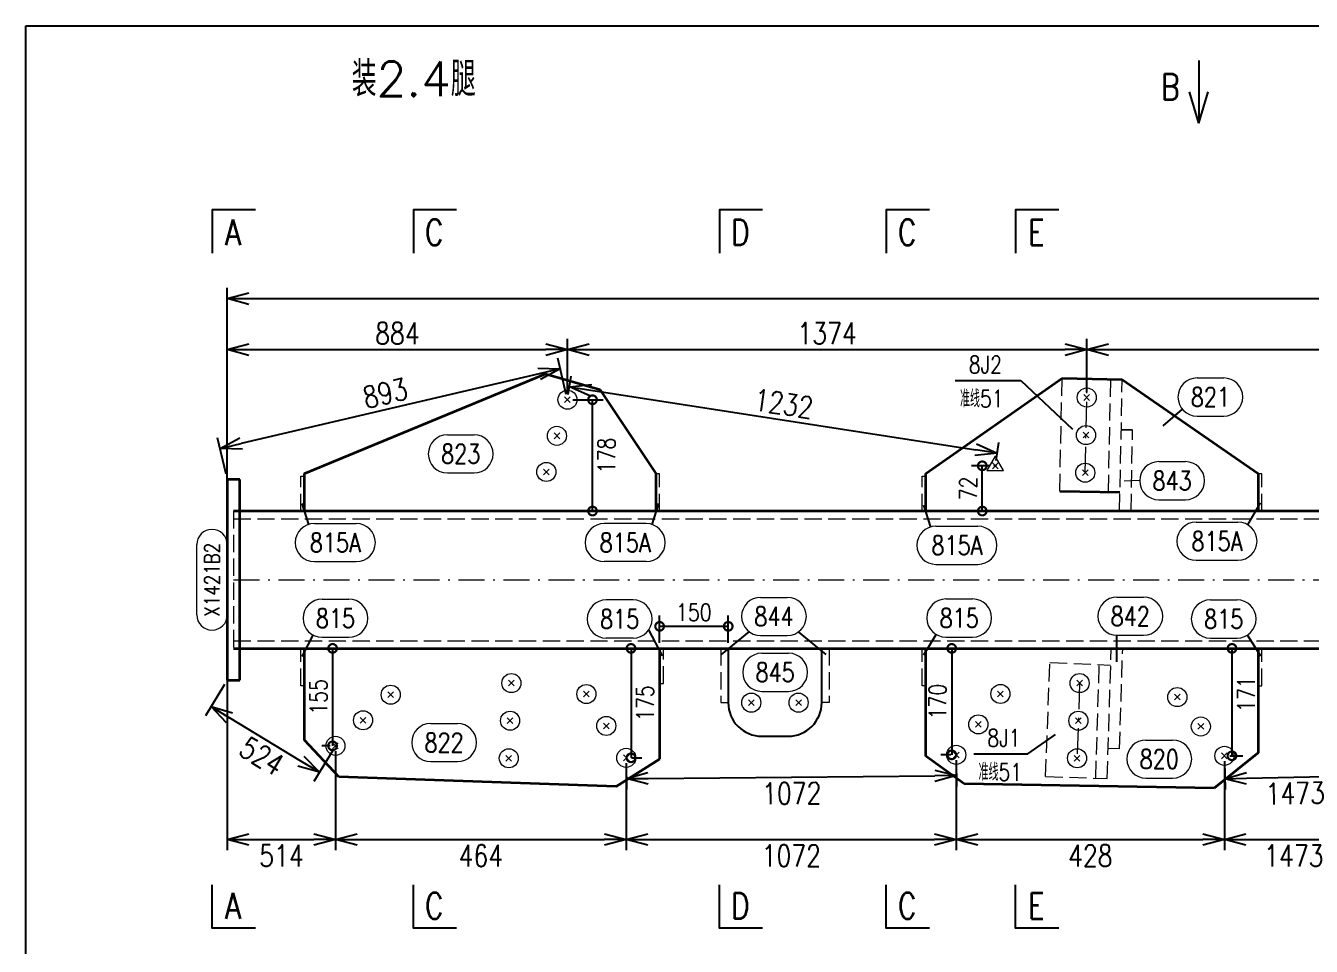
# Model space of a CAD drawing. Extents: x 1310 to 15542, y -76 to 8381.
# Drawn here: x 1516.4 to 1665, y 1297.4 to 1403.8 of the extents above; entities that cross this region are included whole.
import ezdxf
from ezdxf.enums import TextEntityAlignment as Align

# ---------------------------------------------------------------- set-up
doc = ezdxf.new("R2010")
doc.units = 0
doc.header["$MEASUREMENT"] = 0
doc.linetypes.add('一点画线', pattern=[5.2, 3, -1, 0.2, -1])
doc.linetypes.add('虚线', pattern=[2.75, 2, -0.75])
doc.layers.get('0').update_dxf_attribs({"linetype": 'CONTINUOUS', "lineweight": 25})
doc.layers.get('Defpoints').update_dxf_attribs({"linetype": 'CONTINUOUS'})
doc.layers.add('4', color=7, linetype='CONTINUOUS', lineweight=25)
doc.layers.add('5', color=7, linetype='CONTINUOUS', lineweight=25)
doc.styles.add('DimFont', font='simplex.shx', dxfattribs={"width": 0.8, "bigfont": 'gbhzfs.shx'})
doc.styles.get("Standard").update_dxf_attribs({"font": 'simplex.shx', "width": 0.7, "height": 3, "bigfont": 'gbhzfs.shx'})
doc.dimstyles.new('DHDxfDimStyleOpen30', dxfattribs={"dimtxt": 2.5, "dimasz": 2.5, "dimexe": 1.25, "dimexo": 0.625, "dimtad": 2, "dimtxsty": 'DimFont', "dimblk": 'OPEN30', "dimblk1": 'OPEN30', "dimblk2": 'OPEN30', "dimcen": 2.5, "dimadec": 0, "dimazin": 0, "dimtfac": 1, "dimtmove": 0, "dimatfit": 3, "dimfxl": 0, "dimarcsym": 0})

# ---------------------------------------------------------------- blocks, each defined once
blk = doc.blocks.new('板孔21.5')
at = {"layer": '5', "color": 7, "linetype": 'Continuous', "lineweight": 13}
for p, q in [((-0.3, -0.3), (0.3, 0.3)), ((0.3, -0.3), (-0.3, 0.3))]:
    blk.add_line(p, q, dxfattribs=at)
blk.add_circle((0, 0), 1, dxfattribs=at)
blk = doc.blocks.new('板孔17.5')
at = {"layer": '5', "color": 7, "linetype": 'Continuous', "lineweight": 13}
for p, q in [((0, 1), (-0.866, -0.5)), ((-0.3, -0.3), (0.3, 0.3)), ((0.3, -0.3), (-0.3, 0.3)), ((0.866, -0.5), (0, 1)), ((-0.866, -0.5), (0.866, -0.5))]:
    blk.add_line(p, q, dxfattribs=at)
at = {"layer": '5', "color": 7, "linetype": 'Continuous', "lineweight": 0}
blk.add_circle((0, 0), 0.1, dxfattribs=at)
blk = doc.blocks.new('_OPEN30')
at = {"color": 0, "linetype": 'ByBlock', "lineweight": -2}
for p, q in [((-1, 0.268), (0, 0)), ((0, 0), (-1, -0.268)), ((0, 0), (-1, 0))]:
    blk.add_line(p, q, dxfattribs=at)
blk = doc.blocks.new('*D159')
at = {"layer": '5', "color": 96, "linetype": 'Continuous', "lineweight": -2}
for p, q in [((1578.91, 1361.19), (1577.93, 1365.37)), ((1575.78, 1363.58), (1541.32, 1355.51)), ((1539.58, 1351.98), (1538.6, 1356.16))]:
    blk.add_line(p, q, dxfattribs=at)
at = {"layer": 'Defpoints', "color": 0, "linetype": 'Continuous'}
for p in [(1579.05, 1360.58), (1538.89, 1354.94), (1539.73, 1351.37)]:
    blk.add_point(p, dxfattribs=at)
at = {"layer": '5', "color": 96, "linetype": 'Continuous', "lineweight": -2, "xscale": 2.5, "yscale": 2.5, "zscale": 2.5}
for p, rotation in [((1578.22, 1364.15), 13.18176154807374), ((1538.89, 1354.94), 193.1817615480737)]:
    blk.add_blockref('_OPEN30', p, dxfattribs=dict(at, rotation=rotation))
at = {"layer": '5', "color": 96, "linetype": 'Continuous', "lineweight": 18, "insert": (1557.98, 1361.34), "char_height": 2.5, "attachment_point": 5, "rotation": 13.1818, "line_spacing_factor": 0.6, "style": 'DimFont'}
blk.add_mtext('893', dxfattribs=at)
blk = doc.blocks.new('*D161')
at = {"layer": '5', "color": 96, "linetype": 'Continuous', "lineweight": -2}
for p, q in [((1539.4, 1327.64), (1537.21, 1324.04)), ((1548.23, 1318.8), (1540, 1323.81)), ((1551.91, 1320.03), (1549.72, 1316.43))]:
    blk.add_line(p, q, dxfattribs=at)
at = {"layer": 'Defpoints', "color": 0, "linetype": 'Continuous'}
for p in [(1539.73, 1328.17), (1537.86, 1325.11), (1552.23, 1320.56)]:
    blk.add_point(p, dxfattribs=at)
at = {"layer": '5', "color": 96, "linetype": 'Continuous', "lineweight": -2, "xscale": 2.5, "yscale": 2.5, "zscale": 2.5}
for p, rotation in [((1537.86, 1325.11), 148.6883111086379), ((1550.37, 1317.5), 328.688311108638)]:
    blk.add_blockref('_OPEN30', p, dxfattribs=dict(at, rotation=rotation))
at = {"layer": '5', "color": 96, "linetype": 'Continuous', "lineweight": 18, "insert": (1543.71, 1319.36), "char_height": 2.5, "attachment_point": 5, "rotation": 328.6883, "line_spacing_factor": 0.6, "style": 'DimFont'}
blk.add_mtext('524', dxfattribs=at)
blk = doc.blocks.new('_DotSmall')
at = {"color": 0, "linetype": 'ByBlock', "const_width": 0.5}
blk.add_lwpolyline([(-0.0625, 0, 1), (0.0625, 0, 1)], format="xyb", close=True, dxfattribs=at)
blk = doc.blocks.new('*D163')
at = {"layer": '5', "color": 6, "linetype": 'Continuous', "lineweight": -2}
for p, q in [((1579.68, 1360.58), (1583.2, 1360.58)), ((1581.95, 1347.71), (1581.95, 1360.58)), ((1579.68, 1347.71), (1583.2, 1347.71))]:
    blk.add_line(p, q, dxfattribs=at)
at = {"layer": 'Defpoints', "color": 0, "linetype": 'Continuous'}
for p in [(1579.05, 1360.58), (1581.95, 1360.58), (1579.05, 1347.71)]:
    blk.add_point(p, dxfattribs=at)
at = {"layer": '5', "color": 6, "linetype": 'Continuous', "lineweight": -2, "xscale": 2, "yscale": 2, "zscale": 2}
for p, rotation in [((1581.95, 1360.58), 90), ((1581.95, 1347.71), 270)]:
    blk.add_blockref('_DotSmall', p, dxfattribs=dict(at, rotation=rotation))
at = {"layer": '5', "color": 6, "linetype": 'Continuous', "lineweight": 18, "insert": (1583.58, 1354.14), "char_height": 2, "attachment_point": 5, "rotation": 90, "line_spacing_factor": 0.6, "style": 'DimFont'}
blk.add_mtext('178', dxfattribs=at)
blk = doc.blocks.new('*D164')
at = {"layer": '5', "color": 6, "linetype": 'Continuous', "lineweight": -2}
for p, q in [((1627.88, 1352.94), (1625.76, 1352.94)), ((1627.01, 1347.71), (1627.01, 1352.94)), ((1627.88, 1347.71), (1625.76, 1347.71))]:
    blk.add_line(p, q, dxfattribs=at)
at = {"layer": 'Defpoints', "color": 0, "linetype": 'Continuous'}
for p in [(1627.01, 1352.94), (1628.51, 1352.94), (1628.51, 1347.71)]:
    blk.add_point(p, dxfattribs=at)
at = {"layer": '5', "color": 6, "linetype": 'Continuous', "lineweight": -2, "xscale": 2, "yscale": 2, "zscale": 2}
for p, rotation in [((1627.01, 1352.94), 90), ((1627.01, 1347.71), 270)]:
    blk.add_blockref('_DotSmall', p, dxfattribs=dict(at, rotation=rotation))
at = {"layer": '5', "color": 6, "linetype": 'Continuous', "lineweight": 18, "insert": (1625.38, 1350.32), "char_height": 2, "attachment_point": 5, "rotation": 90, "line_spacing_factor": 0.6, "style": 'DimFont'}
blk.add_mtext('72', dxfattribs=at)
blk = doc.blocks.new('*D166')
at = {"layer": '5', "color": 6, "linetype": 'Continuous', "lineweight": -2}
for p, q in [((1551.61, 1331.83), (1550.65, 1331.83)), ((1551.9, 1331.83), (1551.9, 1320.56)), ((1551.61, 1320.56), (1550.65, 1320.56))]:
    blk.add_line(p, q, dxfattribs=at)
at = {"layer": 'Defpoints', "color": 0, "linetype": 'Continuous'}
for p in [(1552.23, 1331.83), (1551.9, 1320.56), (1552.23, 1320.56)]:
    blk.add_point(p, dxfattribs=at)
at = {"layer": '5', "color": 6, "linetype": 'Continuous', "lineweight": -2, "xscale": 2, "yscale": 2, "zscale": 2}
for p, rotation in [((1551.9, 1331.83), 90), ((1551.9, 1320.56), 270)]:
    blk.add_blockref('_DotSmall', p, dxfattribs=dict(at, rotation=rotation))
at = {"layer": '5', "color": 6, "linetype": 'Continuous', "lineweight": 18, "insert": (1550.28, 1326.22), "char_height": 2, "attachment_point": 5, "rotation": 90, "line_spacing_factor": 0.6, "style": 'DimFont'}
blk.add_mtext('155', dxfattribs=at)
blk = doc.blocks.new('*D167')
at = {"layer": '5', "color": 6, "linetype": 'Continuous', "lineweight": -2}
for p, q in [((1586.4, 1331.83), (1586.4, 1319.18)), ((1586.47, 1331.83), (1587.65, 1331.83)), ((1586.47, 1319.18), (1587.65, 1319.18))]:
    blk.add_line(p, q, dxfattribs=at)
at = {"layer": 'Defpoints', "color": 0, "linetype": 'Continuous'}
for p in [(1585.85, 1331.83), (1585.85, 1319.18), (1586.4, 1319.18)]:
    blk.add_point(p, dxfattribs=at)
at = {"layer": '5', "color": 6, "linetype": 'Continuous', "lineweight": -2, "xscale": 2, "yscale": 2, "zscale": 2}
for p, rotation in [((1586.4, 1331.83), 90), ((1586.4, 1319.18), 270)]:
    blk.add_blockref('_DotSmall', p, dxfattribs=dict(at, rotation=rotation))
at = {"layer": '5', "color": 6, "linetype": 'Continuous', "lineweight": 18, "insert": (1588.03, 1325.5), "char_height": 2, "attachment_point": 5, "rotation": 90, "line_spacing_factor": 0.6, "style": 'DimFont'}
blk.add_mtext('175', dxfattribs=at)
blk = doc.blocks.new('*D168')
at = {"layer": '5', "color": 6, "linetype": 'Continuous', "lineweight": -2}
for p, q in [((1623.38, 1331.83), (1622.23, 1331.83)), ((1623.48, 1331.83), (1623.48, 1319.52)), ((1623.38, 1319.52), (1622.23, 1319.52))]:
    blk.add_line(p, q, dxfattribs=at)
at = {"layer": 'Defpoints', "color": 0, "linetype": 'Continuous'}
for p in [(1624, 1331.83), (1623.48, 1319.52), (1624, 1319.52)]:
    blk.add_point(p, dxfattribs=at)
at = {"layer": '5', "color": 6, "linetype": 'Continuous', "lineweight": -2, "xscale": 2, "yscale": 2, "zscale": 2}
for p, rotation in [((1623.48, 1331.83), 90), ((1623.48, 1319.52), 270)]:
    blk.add_blockref('_DotSmall', p, dxfattribs=dict(at, rotation=rotation))
at = {"layer": '5', "color": 6, "linetype": 'Continuous', "lineweight": 18, "insert": (1621.85, 1325.68), "char_height": 2, "attachment_point": 5, "rotation": 90, "line_spacing_factor": 0.6, "style": 'DimFont'}
blk.add_mtext('170', dxfattribs=at)
blk = doc.blocks.new('*D169')
at = {"layer": '5', "color": 6, "linetype": 'Continuous', "lineweight": -2}
for p, q in [((1655.63, 1331.83), (1657.13, 1331.83)), ((1655.88, 1331.83), (1655.88, 1319.41)), ((1655.63, 1319.41), (1657.13, 1319.41))]:
    blk.add_line(p, q, dxfattribs=at)
at = {"layer": 'Defpoints', "color": 0, "linetype": 'Continuous'}
for p in [(1655, 1331.83), (1655, 1319.41), (1655.88, 1319.41)]:
    blk.add_point(p, dxfattribs=at)
at = {"layer": '5', "color": 6, "linetype": 'Continuous', "lineweight": -2, "xscale": 2, "yscale": 2, "zscale": 2}
for p, rotation in [((1655.88, 1331.83), 90), ((1655.88, 1319.41), 270)]:
    blk.add_blockref('_DotSmall', p, dxfattribs=dict(at, rotation=rotation))
at = {"layer": '5', "color": 6, "linetype": 'Continuous', "lineweight": 18, "insert": (1657.51, 1326.54), "char_height": 2, "attachment_point": 5, "rotation": 90, "line_spacing_factor": 0.6, "style": 'DimFont'}
blk.add_mtext('171', dxfattribs=at)
blk = doc.blocks.new('*D176')
at = {"layer": '5', "color": 96, "linetype": 'Continuous', "lineweight": -2}
for p, q in [((1579.15, 1361.2), (1579.47, 1363.3)), ((1581.75, 1361.68), (1626.26, 1354.8)), ((1628.6, 1353.55), (1628.93, 1355.65))]:
    blk.add_line(p, q, dxfattribs=at)
at = {"layer": 'Defpoints', "color": 0, "linetype": 'Continuous'}
for p in [(1579.05, 1360.58), (1628.73, 1354.42), (1628.51, 1352.94)]:
    blk.add_point(p, dxfattribs=at)
at = {"layer": '5', "color": 96, "linetype": 'Continuous', "lineweight": -2, "xscale": 2.5, "yscale": 2.5, "zscale": 2.5}
for p, rotation in [((1579.28, 1362.06), 171.2118996356033), ((1628.73, 1354.42), 351.2118996356033)]:
    blk.add_blockref('_OPEN30', p, dxfattribs=dict(at, rotation=rotation))
at = {"layer": '5', "color": 96, "linetype": 'Continuous', "lineweight": 18, "insert": (1604.04, 1360.13), "char_height": 2.5, "attachment_point": 5, "rotation": 351.2119, "line_spacing_factor": 0.6, "style": 'DimFont'}
blk.add_mtext('1232', dxfattribs=at)
blk = doc.blocks.new('*D177')
at = {"layer": '5', "color": 96, "linetype": 'Continuous', "lineweight": -2}
for p, q in [((1585.85, 1318.55), (1585.88, 1315.53)), ((1624.01, 1318.89), (1624.04, 1315.87)), ((1588.37, 1316.8), (1621.53, 1317.1))]:
    blk.add_line(p, q, dxfattribs=at)
at = {"layer": 'Defpoints', "color": 0, "linetype": 'Continuous'}
for p in [(1585.85, 1319.18), (1624, 1319.52), (1624.03, 1317.12)]:
    blk.add_point(p, dxfattribs=at)
at = {"layer": '5', "color": 96, "linetype": 'Continuous', "lineweight": -2, "xscale": 2.5, "yscale": 2.5, "zscale": 2.5}
for p, rotation in [((1585.87, 1316.78), 180.5139988815311), ((1624.03, 1317.12), 0.5139988815310602)]:
    blk.add_blockref('_OPEN30', p, dxfattribs=dict(at, rotation=rotation))
at = {"layer": '5', "color": 96, "linetype": 'Continuous', "lineweight": 18, "insert": (1604.99, 1315.07), "char_height": 2.5, "attachment_point": 5, "rotation": 0.514, "line_spacing_factor": 0.6, "style": 'DimFont'}
blk.add_mtext('1072', dxfattribs=at)
blk = doc.blocks.new('*D178')
at = {"layer": '5', "color": 96, "linetype": 'Continuous', "lineweight": -2}
for p, q in [((1655.02, 1318.78), (1655.09, 1315.51)), ((1671.08, 1319.15), (1671.16, 1315.88)), ((1657.56, 1316.82), (1668.63, 1317.07))]:
    blk.add_line(p, q, dxfattribs=at)
at = {"layer": 'Defpoints', "color": 0, "linetype": 'Continuous'}
for p in [(1655, 1319.41), (1671.07, 1319.77), (1671.13, 1317.13)]:
    blk.add_point(p, dxfattribs=at)
at = {"layer": '5', "color": 96, "linetype": 'Continuous', "lineweight": -2, "xscale": 2.5, "yscale": 2.5, "zscale": 2.5}
for p, rotation in [((1655.06, 1316.76), 181.3017897137033), ((1671.13, 1317.13), 1.301789713703324)]:
    blk.add_blockref('_OPEN30', p, dxfattribs=dict(at, rotation=rotation))
at = {"layer": '5', "color": 96, "linetype": 'Continuous', "lineweight": 18, "insert": (1663.19, 1315.07), "char_height": 2.5, "attachment_point": 5, "rotation": 1.3018, "line_spacing_factor": 0.6, "style": 'DimFont'}
blk.add_mtext('1473', dxfattribs=at)
blk = doc.blocks.new('*D181')
at = {"layer": '5', "color": 7, "linetype": 'Continuous', "lineweight": -2}
for p, q in [((1539.73, 1340.4), (1539.73, 1373.53)), ((1802.88, 1340.4), (1802.88, 1373.53)), ((1542.23, 1372.28), (1800.38, 1372.28))]:
    blk.add_line(p, q, dxfattribs=at)
at = {"layer": 'Defpoints', "color": 0, "linetype": 'Continuous'}
for p in [(1802.88, 1372.28), (1539.73, 1339.77), (1802.88, 1339.77)]:
    blk.add_point(p, dxfattribs=at)
at = {"layer": '5', "color": 7, "linetype": 'Continuous', "lineweight": -2, "xscale": 2.5, "yscale": 2.5, "zscale": 2.5, "rotation": 180}
blk.add_blockref('_OPEN30', (1539.73, 1372.28), dxfattribs=at)
at = {"layer": '5', "color": 7, "linetype": 'Continuous', "lineweight": -2, "xscale": 2.5, "yscale": 2.5, "zscale": 2.5}
blk.add_blockref('_OPEN30', (1802.88, 1372.28), dxfattribs=at)
at = {"layer": '5', "color": 7, "linetype": 'Continuous', "lineweight": 18, "insert": (1671.3, 1374.15), "char_height": 2.5, "attachment_point": 5, "line_spacing_factor": 0.6, "style": 'DimFont'}
blk.add_mtext('8860', dxfattribs=at)
blk = doc.blocks.new('*D182')
at = {"layer": '5', "color": 7, "linetype": 'Continuous', "lineweight": -2}
for p, q in [((1539.73, 1340.4), (1539.73, 1367.63)), ((1579.05, 1361.21), (1579.05, 1367.63)), ((1542.23, 1366.38), (1576.55, 1366.38))]:
    blk.add_line(p, q, dxfattribs=at)
at = {"layer": 'Defpoints', "color": 0, "linetype": 'Continuous'}
for p in [(1579.05, 1366.38), (1579.05, 1360.58), (1539.73, 1339.77)]:
    blk.add_point(p, dxfattribs=at)
at = {"layer": '5', "color": 7, "linetype": 'Continuous', "lineweight": -2, "xscale": 2.5, "yscale": 2.5, "zscale": 2.5, "rotation": 180}
blk.add_blockref('_OPEN30', (1539.73, 1366.38), dxfattribs=at)
at = {"layer": '5', "color": 7, "linetype": 'Continuous', "lineweight": -2, "xscale": 2.5, "yscale": 2.5, "zscale": 2.5}
blk.add_blockref('_OPEN30', (1579.05, 1366.38), dxfattribs=at)
at = {"layer": '5', "color": 7, "linetype": 'Continuous', "lineweight": 18, "insert": (1559.39, 1368.25), "char_height": 2.5, "attachment_point": 5, "line_spacing_factor": 0.6, "style": 'DimFont'}
blk.add_mtext('884', dxfattribs=at)
blk = doc.blocks.new('*D183')
at = {"layer": '5', "color": 7, "linetype": 'Continuous', "lineweight": -2}
for p, q in [((1579.05, 1361.21), (1579.05, 1367.63)), ((1639.09, 1361.47), (1639.09, 1367.63)), ((1581.55, 1366.38), (1636.59, 1366.38))]:
    blk.add_line(p, q, dxfattribs=at)
at = {"layer": 'Defpoints', "color": 0, "linetype": 'Continuous'}
for p in [(1639.09, 1366.38), (1579.05, 1360.58), (1639.09, 1360.84)]:
    blk.add_point(p, dxfattribs=at)
at = {"layer": '5', "color": 7, "linetype": 'Continuous', "lineweight": -2, "xscale": 2.5, "yscale": 2.5, "zscale": 2.5, "rotation": 180}
blk.add_blockref('_OPEN30', (1579.05, 1366.38), dxfattribs=at)
at = {"layer": '5', "color": 7, "linetype": 'Continuous', "lineweight": -2, "xscale": 2.5, "yscale": 2.5, "zscale": 2.5}
blk.add_blockref('_OPEN30', (1639.09, 1366.38), dxfattribs=at)
at = {"layer": '5', "color": 7, "linetype": 'Continuous', "lineweight": 18, "insert": (1609.07, 1368.25), "char_height": 2.5, "attachment_point": 5, "line_spacing_factor": 0.6, "style": 'DimFont'}
blk.add_mtext('1374', dxfattribs=at)
blk = doc.blocks.new('*D184')
at = {"layer": '5', "color": 7, "linetype": 'Continuous', "lineweight": -2}
for p, q in [((1639.09, 1361.47), (1639.09, 1367.63)), ((1786.57, 1361.14), (1786.57, 1367.63)), ((1641.59, 1366.38), (1784.07, 1366.38))]:
    blk.add_line(p, q, dxfattribs=at)
at = {"layer": 'Defpoints', "color": 0, "linetype": 'Continuous'}
for p in [(1786.57, 1366.38), (1639.09, 1360.84), (1786.57, 1360.51)]:
    blk.add_point(p, dxfattribs=at)
at = {"layer": '5', "color": 7, "linetype": 'Continuous', "lineweight": -2, "xscale": 2.5, "yscale": 2.5, "zscale": 2.5, "rotation": 180}
blk.add_blockref('_OPEN30', (1639.09, 1366.38), dxfattribs=at)
at = {"layer": '5', "color": 7, "linetype": 'Continuous', "lineweight": -2, "xscale": 2.5, "yscale": 2.5, "zscale": 2.5}
blk.add_blockref('_OPEN30', (1786.57, 1366.38), dxfattribs=at)
at = {"layer": '5', "color": 7, "linetype": 'Continuous', "lineweight": 18, "insert": (1712.83, 1368.25), "char_height": 2.5, "attachment_point": 5, "line_spacing_factor": 0.6, "style": 'DimFont'}
blk.add_mtext('5984', dxfattribs=at)
blk = doc.blocks.new('*D186')
at = {"layer": '5', "color": 7, "linetype": 'Continuous', "lineweight": -2}
for p, q in [((1539.73, 1339.15), (1539.73, 1308.48)), ((1552.23, 1319.94), (1552.23, 1308.48)), ((1542.23, 1309.73), (1549.73, 1309.73))]:
    blk.add_line(p, q, dxfattribs=at)
at = {"layer": 'Defpoints', "color": 0, "linetype": 'Continuous'}
for p in [(1539.73, 1339.77), (1552.23, 1320.56), (1552.23, 1309.73)]:
    blk.add_point(p, dxfattribs=at)
at = {"layer": '5', "color": 7, "linetype": 'Continuous', "lineweight": -2, "xscale": 2.5, "yscale": 2.5, "zscale": 2.5, "rotation": 180}
blk.add_blockref('_OPEN30', (1539.73, 1309.73), dxfattribs=at)
at = {"layer": '5', "color": 7, "linetype": 'Continuous', "lineweight": -2, "xscale": 2.5, "yscale": 2.5, "zscale": 2.5}
blk.add_blockref('_OPEN30', (1552.23, 1309.73), dxfattribs=at)
at = {"layer": '5', "color": 7, "linetype": 'Continuous', "lineweight": 18, "insert": (1545.98, 1307.85), "char_height": 2.5, "attachment_point": 5, "line_spacing_factor": 0.6, "style": 'DimFont'}
blk.add_mtext('514', dxfattribs=at)
blk = doc.blocks.new('*D187')
at = {"layer": '5', "color": 7, "linetype": 'Continuous', "lineweight": -2}
for p, q in [((1552.23, 1319.94), (1552.23, 1308.48)), ((1585.85, 1318.55), (1585.85, 1308.48)), ((1554.73, 1309.73), (1583.35, 1309.73))]:
    blk.add_line(p, q, dxfattribs=at)
at = {"layer": 'Defpoints', "color": 0, "linetype": 'Continuous'}
for p in [(1552.23, 1320.56), (1585.85, 1319.18), (1585.85, 1309.73)]:
    blk.add_point(p, dxfattribs=at)
at = {"layer": '5', "color": 7, "linetype": 'Continuous', "lineweight": -2, "xscale": 2.5, "yscale": 2.5, "zscale": 2.5, "rotation": 180}
blk.add_blockref('_OPEN30', (1552.23, 1309.73), dxfattribs=at)
at = {"layer": '5', "color": 7, "linetype": 'Continuous', "lineweight": -2, "xscale": 2.5, "yscale": 2.5, "zscale": 2.5}
blk.add_blockref('_OPEN30', (1585.85, 1309.73), dxfattribs=at)
at = {"layer": '5', "color": 7, "linetype": 'Continuous', "lineweight": 18, "insert": (1569.04, 1307.85), "char_height": 2.5, "attachment_point": 5, "line_spacing_factor": 0.6, "style": 'DimFont'}
blk.add_mtext('464', dxfattribs=at)
blk = doc.blocks.new('*D188')
at = {"layer": '5', "color": 7, "linetype": 'Continuous', "lineweight": -2}
for p, q in [((1585.85, 1318.55), (1585.85, 1308.48)), ((1624, 1318.89), (1624, 1308.48)), ((1588.35, 1309.73), (1621.5, 1309.73))]:
    blk.add_line(p, q, dxfattribs=at)
at = {"layer": 'Defpoints', "color": 0, "linetype": 'Continuous'}
for p in [(1585.85, 1319.18), (1624, 1319.52), (1624, 1309.73)]:
    blk.add_point(p, dxfattribs=at)
at = {"layer": '5', "color": 7, "linetype": 'Continuous', "lineweight": -2, "xscale": 2.5, "yscale": 2.5, "zscale": 2.5, "rotation": 180}
blk.add_blockref('_OPEN30', (1585.85, 1309.73), dxfattribs=at)
at = {"layer": '5', "color": 7, "linetype": 'Continuous', "lineweight": -2, "xscale": 2.5, "yscale": 2.5, "zscale": 2.5}
blk.add_blockref('_OPEN30', (1624, 1309.73), dxfattribs=at)
at = {"layer": '5', "color": 7, "linetype": 'Continuous', "lineweight": 18, "insert": (1604.93, 1307.85), "char_height": 2.5, "attachment_point": 5, "line_spacing_factor": 0.6, "style": 'DimFont'}
blk.add_mtext('1072', dxfattribs=at)
blk = doc.blocks.new('*D189')
at = {"layer": '5', "color": 7, "linetype": 'Continuous', "lineweight": -2}
for p, q in [((1624, 1318.89), (1624, 1308.48)), ((1655, 1318.78), (1655, 1308.48)), ((1626.5, 1309.73), (1652.5, 1309.73))]:
    blk.add_line(p, q, dxfattribs=at)
at = {"layer": 'Defpoints', "color": 0, "linetype": 'Continuous'}
for p in [(1624, 1319.52), (1655, 1319.41), (1655, 1309.73)]:
    blk.add_point(p, dxfattribs=at)
at = {"layer": '5', "color": 7, "linetype": 'Continuous', "lineweight": -2, "xscale": 2.5, "yscale": 2.5, "zscale": 2.5, "rotation": 180}
blk.add_blockref('_OPEN30', (1624, 1309.73), dxfattribs=at)
at = {"layer": '5', "color": 7, "linetype": 'Continuous', "lineweight": -2, "xscale": 2.5, "yscale": 2.5, "zscale": 2.5}
blk.add_blockref('_OPEN30', (1655, 1309.73), dxfattribs=at)
at = {"layer": '5', "color": 7, "linetype": 'Continuous', "lineweight": 18, "insert": (1639.5, 1307.85), "char_height": 2.5, "attachment_point": 5, "line_spacing_factor": 0.6, "style": 'DimFont'}
blk.add_mtext('428', dxfattribs=at)
blk = doc.blocks.new('*D190')
at = {"layer": '5', "color": 7, "linetype": 'Continuous', "lineweight": -2}
for p, q in [((1655, 1318.78), (1655, 1308.48)), ((1671.07, 1319.15), (1671.07, 1308.48)), ((1657.5, 1309.73), (1668.57, 1309.73))]:
    blk.add_line(p, q, dxfattribs=at)
at = {"layer": 'Defpoints', "color": 0, "linetype": 'Continuous'}
for p in [(1655, 1319.41), (1671.07, 1319.77), (1671.07, 1309.73)]:
    blk.add_point(p, dxfattribs=at)
at = {"layer": '5', "color": 7, "linetype": 'Continuous', "lineweight": -2, "xscale": 2.5, "yscale": 2.5, "zscale": 2.5, "rotation": 180}
blk.add_blockref('_OPEN30', (1655, 1309.73), dxfattribs=at)
at = {"layer": '5', "color": 7, "linetype": 'Continuous', "lineweight": -2, "xscale": 2.5, "yscale": 2.5, "zscale": 2.5}
blk.add_blockref('_OPEN30', (1671.07, 1309.73), dxfattribs=at)
at = {"layer": '5', "color": 7, "linetype": 'Continuous', "lineweight": 18, "insert": (1663.03, 1307.85), "char_height": 2.5, "attachment_point": 5, "line_spacing_factor": 0.6, "style": 'DimFont'}
blk.add_mtext('1473', dxfattribs=at)
blk = doc.blocks.new('*D294')
at = {"layer": '5', "color": 6, "linetype": 'Continuous', "lineweight": -2}
for p, q in [((1589.71, 1332.46), (1589.71, 1335.63)), ((1597.64, 1332.46), (1597.64, 1335.63)), ((1589.71, 1334.38), (1597.64, 1334.38))]:
    blk.add_line(p, q, dxfattribs=at)
at = {"layer": 'Defpoints', "color": 0, "linetype": 'Continuous'}
for p in [(1597.64, 1334.38), (1589.71, 1331.83), (1597.64, 1331.83)]:
    blk.add_point(p, dxfattribs=at)
at = {"layer": '5', "color": 6, "linetype": 'Continuous', "lineweight": -2, "xscale": 2, "yscale": 2, "zscale": 2, "rotation": 180}
blk.add_blockref('_DotSmall', (1589.71, 1334.38), dxfattribs=at)
at = {"layer": '5', "color": 6, "linetype": 'Continuous', "lineweight": -2, "xscale": 2, "yscale": 2, "zscale": 2}
blk.add_blockref('_DotSmall', (1597.64, 1334.38), dxfattribs=at)
at = {"layer": '5', "color": 6, "linetype": 'Continuous', "lineweight": 18, "insert": (1593.67, 1336), "char_height": 2, "attachment_point": 5, "style": 'DimFont'}
blk.add_mtext('150', dxfattribs=at)
blk = doc.blocks.new('CTDHK')
at = {"color": 0, "linetype": 'Continuous'}
for p, q in [((0, 210), (297, 210)), ((0, 0), (0, 210))]:
    blk.add_line(p, q, dxfattribs=at)

msp = doc.modelspace()

# ---------------------------------------------------------------- linework, layer by layer
at = {"color": 0, "linetype": 'Continuous'}
for p, q in [((1652.043, 1399.792), (1652.043, 1392.577)), ((1652.043, 1392.577), (1650.951, 1396.187)), ((1652.043, 1392.577), (1653.135, 1396.187)), ((1647.921, 1357.581), (1650.158, 1359.472)), ((1644.396, 1357.078), (1643.073, 1357.105)), ((1548.363, 1348.568), (1549.124, 1346.166)), ((1589.579, 1348.568), (1588.818, 1346.166)), ((1620.228, 1348.401), (1621.007, 1345.861)), ((1659.145, 1348.658), (1657.678, 1346.134)), ((1548.364, 1330.907), (1549.659, 1333.367)), ((1590.047, 1330.957), (1588.453, 1333.983)), ((1596.88, 1331.133), (1600.071, 1333.753)), ((1608.974, 1331.133), (1605.783, 1333.753)), ((1620.245, 1331.1), (1621.663, 1333.448)), ((1642.581, 1330.294), (1642.581, 1333.349)), ((1659.207, 1330.938), (1657.655, 1333.37)), ((1608.444, 1331.832), (1597.637, 1331.832)), ((1597.637, 1331.832), (1597.637, 1325.554)), ((1608.444, 1325.554), (1608.444, 1331.832)), ((1601.518, 1321.673), (1604.564, 1321.673))]:
    msp.add_line(p, q, dxfattribs=at)
at = {"color": 4, "linetype": 'Continuous'}
for p, q in [((1623.894, 1362.816), (1631.483, 1362.816)), ((1631.483, 1362.816), (1637.428, 1357.194)), ((1632.278, 1319.641), (1635.494, 1321.866)), ((1626.037, 1319.641), (1632.278, 1319.641))]:
    msp.add_line(p, q, dxfattribs=at)
at = {"color": 2, "linetype": 'Continuous'}
for points in [[(1542.974, 1382.523), (1537.974, 1382.523), (1537.974, 1377.523)], [(1566.241, 1382.523), (1561.241, 1382.523), (1561.241, 1377.523)], [(1601.617, 1382.523), (1596.617, 1382.523), (1596.617, 1377.523)], [(1620.918, 1382.523), (1615.918, 1382.523), (1615.918, 1377.523)], [(1635.847, 1382.523), (1630.847, 1382.523), (1630.847, 1377.523)], [(1542.974, 1299.483), (1537.974, 1299.483), (1537.974, 1304.483)], [(1566.241, 1299.483), (1561.241, 1299.483), (1561.241, 1304.483)], [(1601.617, 1299.483), (1596.617, 1299.483), (1596.617, 1304.483)], [(1620.918, 1299.483), (1615.918, 1299.483), (1615.918, 1304.483)], [(1635.847, 1299.483), (1630.847, 1299.483), (1630.847, 1304.483)]]:
    msp.add_lwpolyline(points, dxfattribs=at)
at = {"color": 0, "linetype": 'Continuous'}
for centre, start, end in [((1601.518, 1325.554), 180, 270), ((1604.564, 1325.554), 270, 0)]:
    msp.add_arc(centre, 3.881, start, end, dxfattribs=at)
at = {"layer": '4', "color": 1, "linetype": 'Continuous', "lineweight": 18}
msp.add_lwpolyline([(1516.422, 1403.831), (1516.422, 1193.831), (1813.422, 1193.831), (1813.422, 1403.831)], close=True, dxfattribs=at)
at = {"layer": '5', "color": 7, "linetype": 'Continuous', "lineweight": 35}
for p, q in [((1548.666, 1352.058), (1576.534, 1363.584)), ((1576.534, 1363.584), (1582.796, 1361.752)), ((1620.497, 1352.058), (1636.236, 1363.074)), ((1636.236, 1363.074), (1643.191, 1362.934)), ((1643.191, 1362.934), (1658.907, 1352.058)), ((1582.796, 1361.752), (1589.276, 1352.058)), ((1541.175, 1351.369), (1539.725, 1351.369)), ((1539.725, 1351.369), (1539.725, 1328.171)), ((1541.175, 1328.171), (1541.175, 1351.369)), ((1548.666, 1347.708), (1548.666, 1352.058)), ((1589.276, 1352.058), (1589.276, 1347.708)), ((1620.497, 1347.708), (1620.497, 1352.058)), ((1658.907, 1352.058), (1658.907, 1347.708)), ((1635.972, 1350.028), (1642.927, 1349.887)), ((1801.789, 1347.708), (1540.45, 1347.708)), ((1589.276, 1347.708), (1548.666, 1347.708)), ((1658.907, 1347.708), (1620.497, 1347.708)), ((1540.45, 1331.832), (1801.789, 1331.832)), ((1548.666, 1331.832), (1589.276, 1331.832)), ((1548.666, 1321.214), (1548.666, 1331.832)), ((1589.711, 1331.832), (1589.711, 1319.025)), ((1620.497, 1331.832), (1658.907, 1331.832)), ((1620.497, 1319.374), (1620.497, 1331.832)), ((1658.907, 1331.832), (1658.907, 1319.75)), ((1539.725, 1328.171), (1541.175, 1328.171)), ((1552.606, 1316.959), (1548.666, 1321.214)), ((1589.711, 1319.025), (1584.666, 1315.872)), ((1624.899, 1316.184), (1620.497, 1319.374)), ((1658.907, 1319.75), (1653.816, 1315.67)), ((1584.666, 1315.872), (1552.606, 1316.959)), ((1653.816, 1315.67), (1624.899, 1316.184))]:
    msp.add_line(p, q, dxfattribs=at)
at = {"layer": '5', "color": 7, "linetype": '虚线', "lineweight": 18}
for p, q in [((1635.972, 1350.028), (1636.236, 1363.074)), ((1641.604, 1349.914), (1641.868, 1362.96)), ((1642.883, 1347.72), (1643.191, 1362.934)), ((1644.206, 1347.694), (1644.396, 1357.078)), ((1548.231, 1347.708), (1548.231, 1351.761)), ((1548.231, 1351.761), (1548.666, 1351.761)), ((1548.666, 1351.761), (1548.666, 1347.708)), ((1589.711, 1352.023), (1589.276, 1352.023)), ((1589.276, 1352.023), (1589.276, 1347.708)), ((1589.711, 1347.708), (1589.711, 1352.023)), ((1620.062, 1347.708), (1620.062, 1351.761)), ((1620.062, 1351.761), (1620.497, 1351.761)), ((1620.497, 1351.761), (1620.497, 1347.708)), ((1659.342, 1352.023), (1658.907, 1352.023)), ((1658.907, 1352.023), (1658.907, 1347.708)), ((1659.342, 1347.708), (1659.342, 1352.023)), ((1540.45, 1347.708), (1540.45, 1331.832)), ((1540.45, 1346.826), (1801.789, 1346.826)), ((1540.45, 1332.714), (1801.789, 1332.714)), ((1548.231, 1327.516), (1548.231, 1331.832)), ((1548.666, 1331.832), (1548.666, 1327.516)), ((1589.711, 1331.832), (1589.711, 1327.784)), ((1590.146, 1327.784), (1590.146, 1331.832)), ((1596.767, 1331.832), (1596.767, 1325.582)), ((1597.637, 1325.582), (1597.637, 1331.832)), ((1608.444, 1325.582), (1608.444, 1331.832)), ((1609.314, 1331.832), (1609.314, 1325.582)), ((1620.062, 1327.516), (1620.062, 1331.832)), ((1620.497, 1331.832), (1620.497, 1327.516)), ((1641.458, 1316.773), (1641.919, 1331.86)), ((1642.886, 1320.199), (1643.242, 1331.819)), ((1658.907, 1331.832), (1658.907, 1327.516)), ((1659.342, 1327.516), (1659.342, 1331.832)), ((1634.333, 1317.017), (1634.832, 1330.189)), ((1634.832, 1330.189), (1641.854, 1329.897)), ((1640.136, 1316.819), (1640.537, 1329.952)), ((1548.666, 1327.516), (1548.231, 1327.516)), ((1589.711, 1327.784), (1590.146, 1327.784)), ((1620.497, 1327.516), (1620.062, 1327.516)), ((1658.907, 1327.516), (1659.342, 1327.516)), ((1596.767, 1325.582), (1597.637, 1325.582)), ((1609.314, 1325.582), (1608.444, 1325.582)), ((1642.886, 1320.199), (1641.564, 1320.239)), ((1634.331, 1317.017), (1641.445, 1316.774))]:
    msp.add_line(p, q, dxfattribs=at)
at = {"layer": '5', "color": 1, "linetype": '一点画线', "lineweight": 18}
for p, q in [((1638.915, 1352.144), (1639.15, 1363.74)), ((1540.45, 1339.77), (1801.789, 1339.77)), ((1638.269, 1327.816), (1637.972, 1319.122))]:
    msp.add_line(p, q, dxfattribs=at)
at = {"layer": '5', "color": 1, "linetype": 'Continuous', "lineweight": 18}
for p, q in [((1651.841, 1363.101), (1654.928, 1363.101)), ((1651.841, 1358.691), (1654.928, 1358.691)), ((1565.171, 1356.528), (1568.258, 1356.528)), ((1647.417, 1353.426), (1650.504, 1353.426)), ((1565.171, 1352.118), (1568.258, 1352.118)), ((1643.432, 1351.185), (1645.214, 1351.297)), ((1647.417, 1349.016), (1650.504, 1349.016)), ((1549.79, 1346.269), (1554.641, 1346.269)), ((1588.152, 1346.269), (1583.301, 1346.269)), ((1621.653, 1345.957), (1626.504, 1345.957)), ((1651.72, 1346.432), (1656.571, 1346.432)), ((1536.197, 1335.713), (1536.197, 1343.828)), ((1539.725, 1335.713), (1539.725, 1343.828)), ((1549.79, 1341.859), (1554.641, 1341.859)), ((1588.152, 1341.859), (1583.301, 1341.859)), ((1621.653, 1341.547), (1626.504, 1341.547)), ((1651.72, 1342.022), (1656.571, 1342.022)), ((1601.384, 1337.73), (1604.471, 1337.73)), ((1642.581, 1337.759), (1645.668, 1337.759)), ((1550.687, 1337.523), (1553.774, 1337.523)), ((1586.633, 1337.432), (1583.546, 1337.432)), ((1622.803, 1337.541), (1625.89, 1337.541)), ((1653.382, 1337.434), (1656.469, 1337.434)), ((1601.384, 1333.32), (1604.471, 1333.32)), ((1642.581, 1333.349), (1645.668, 1333.349)), ((1550.687, 1333.113), (1553.774, 1333.113)), ((1586.633, 1333.022), (1583.546, 1333.022)), ((1622.803, 1333.131), (1625.89, 1333.131)), ((1653.382, 1333.024), (1656.469, 1333.024)), ((1601.523, 1331.273), (1604.61, 1331.273)), ((1601.523, 1326.863), (1604.61, 1326.863)), ((1563.249, 1323.148), (1566.336, 1323.148)), ((1645.93, 1321.235), (1649.017, 1321.235)), ((1563.249, 1318.738), (1566.336, 1318.738)), ((1645.93, 1316.825), (1649.017, 1316.825))]:
    msp.add_line(p, q, dxfattribs=at)
for centre, radius, start, end in [((1651.841, 1360.896), 2.205, 90, 270), ((1654.928, 1360.896), 2.205, 270, 90), ((1565.171, 1354.323), 2.205, 90, 270), ((1568.258, 1354.323), 2.205, 270, 90), ((1647.417, 1351.221), 2.205, 90, 270), ((1650.504, 1351.221), 2.205, 270, 90), ((1537.961, 1343.828), 1.764, 0, 180), ((1549.79, 1344.064), 2.205, 90, 270), ((1554.641, 1344.064), 2.205, 270, 90), ((1583.301, 1344.064), 2.205, 90, 270), ((1588.152, 1344.064), 2.205, 270, 90), ((1621.653, 1343.752), 2.205, 90, 270), ((1626.504, 1343.752), 2.205, 270, 90), ((1651.72, 1344.227), 2.205, 90, 270), ((1656.571, 1344.227), 2.205, 270, 90), ((1601.384, 1335.525), 2.205, 90, 270), ((1604.471, 1335.525), 2.205, 270, 90), ((1642.581, 1335.554), 2.205, 90, 270), ((1645.668, 1335.554), 2.205, 270, 90), ((1550.687, 1335.318), 2.205, 90, 270), ((1553.774, 1335.318), 2.205, 270, 90), ((1583.546, 1335.227), 2.205, 90, 270), ((1586.633, 1335.227), 2.205, 270, 90), ((1622.803, 1335.336), 2.205, 90, 270), ((1625.89, 1335.336), 2.205, 270, 90), ((1653.382, 1335.229), 2.205, 90, 270), ((1656.469, 1335.229), 2.205, 270, 90), ((1537.961, 1335.713), 1.764, 180, 0), ((1601.523, 1329.068), 2.205, 90, 270), ((1604.61, 1329.068), 2.205, 270, 90), ((1563.249, 1320.943), 2.205, 90, 270), ((1566.336, 1320.943), 2.205, 270, 90), ((1645.93, 1319.03), 2.205, 90, 270), ((1649.017, 1319.03), 2.205, 270, 90)]:
    msp.add_arc(centre, radius, start, end, dxfattribs=at)

# ---------------------------------------------------------------- block references
at = {"color": 2, "linetype": 'Continuous'}
msp.add_blockref('CTDHK', (1516.422, 1193.831), dxfattribs=at)
at = {"layer": '5', "color": 7, "linetype": 'Continuous', "lineweight": 35, "xscale": 1.102500000000873, "yscale": 1.102499999999964, "zscale": 1.1025}
for name, p in [('板孔21.5', (1579.054, 1360.581)), ('板孔21.5', (1639.091, 1360.841)), ('板孔21.5', (1577.833, 1356.406)), ('板孔21.5', (1639.003, 1356.493)), ('板孔17.5', (1628.505, 1352.936)), ('板孔21.5', (1576.612, 1352.231)), ('板孔21.5', (1638.915, 1352.144)), ('板孔21.5', (1572.569, 1327.816)), ('板孔21.5', (1638.269, 1327.816)), ('板孔21.5', (1558.616, 1326.474)), ('板孔21.5', (1581.239, 1326.553)), ('板孔21.5', (1629.108, 1326.563)), ('板孔21.5', (1649.561, 1326.195)), ('板孔21.5', (1600.31, 1325.554)), ('板孔21.5', (1605.772, 1325.554)), ('板孔21.5', (1555.424, 1323.519)), ('板孔21.5', (1572.42, 1323.469)), ('板孔21.5', (1638.12, 1323.469)), ('板孔21.5', (1583.544, 1322.865)), ('板孔21.5', (1626.556, 1323.041)), ('板孔21.5', (1652.281, 1322.801)), ('板孔21.5', (1552.232, 1320.564)), ('板孔21.5', (1572.271, 1319.122)), ('板孔21.5', (1585.849, 1319.176)), ('板孔21.5', (1624.004, 1319.518)), ('板孔21.5', (1637.972, 1319.122)), ('板孔21.5', (1655.001, 1319.407))]:
    msp.add_blockref(name, p, dxfattribs=at)

# ---------------------------------------------------------------- texts
at = {"layer": '4', "color": 6, "linetype": 'Continuous', "lineweight": 13}
msp.add_text('装2.4腿', height=4, dxfattribs=at).set_placement((1561.284, 1397.677), align=Align.MIDDLE_CENTER)
at = {"layer": '5', "color": 2, "linetype": 'Continuous', "lineweight": 18, "width": 0.8}
for s, p in [('B', (1648.746, 1396.766)), ('A', (1540.38, 1379.941)), ('C', (1563.647, 1379.941)), ('D', (1599.023, 1379.941)), ('C', (1618.324, 1379.941)), ('E', (1633.253, 1379.941)), ('A', (1540.38, 1302.065)), ('C', (1563.647, 1302.065)), ('D', (1599.023, 1302.065)), ('C', (1618.324, 1302.065)), ('E', (1633.253, 1302.065))]:
    msp.add_text(s, height=3, dxfattribs=at).set_placement(p, align=Align.MIDDLE_CENTER)
at = {"layer": '5', "color": 4, "linetype": 'Continuous', "lineweight": 18, "width": 0.8}
for s, p in [('8J2', (1627.368, 1364.645)), ('准线51', (1626.96, 1360.704)), ('8J1', (1629.511, 1321.471)), ('准线51', (1629.103, 1317.529))]:
    msp.add_text(s, height=2, dxfattribs=at).set_placement(p, align=Align.MIDDLE_CENTER)
at = {"layer": '5', "color": 1, "linetype": 'Continuous', "lineweight": 18, "width": 0.8}
for s, p in [('821', (1653.385, 1360.896)), ('823', (1566.715, 1354.323)), ('843', (1648.961, 1351.221)), ('815A', (1552.216, 1344.064)), ('815A', (1585.727, 1344.064)), ('815A', (1654.145, 1344.227)), ('815A', (1624.079, 1343.752)), ('815', (1552.23, 1335.318)), ('815', (1585.09, 1335.227)), ('844', (1602.927, 1335.525)), ('815', (1624.347, 1335.336)), ('842', (1644.124, 1335.554)), ('815', (1654.926, 1335.229)), ('845', (1603.066, 1329.068)), ('822', (1564.793, 1320.943)), ('820', (1647.474, 1319.03))]:
    msp.add_text(s, height=2.205, dxfattribs=at).set_placement(p, align=Align.MIDDLE_CENTER)
msp.add_text('X1421B2', height=1.764, rotation=90, dxfattribs=at).set_placement((1537.961, 1339.77), align=Align.MIDDLE_CENTER)

# ---------------------------------------------------------------- dimensions: what is measured, and where the dimension line sits
at = {"layer": '5', "color": 7, "linetype": 'Continuous', "lineweight": 18}
for base, p1, p2, text, picture, middle in [((1802.876, 1372.277), (1539.725, 1339.77), (1802.876, 1339.77), '8860', '*D181', (1671.301, 1372.277)), ((1579.054, 1366.379), (1539.725, 1339.77), (1579.054, 1360.581), '884', '*D182', (1559.39, 1366.379)), ((1639.091, 1366.379), (1579.054, 1360.581), (1639.091, 1360.841), '1374', '*D183', (1609.073, 1366.379)), ((1786.573, 1366.379), (1639.091, 1360.841), (1786.573, 1360.511), '5984', '*D184', (1712.832, 1366.379)), ((1552.232, 1309.729), (1539.725, 1339.77), (1552.232, 1320.564), '514', '*D186', (1545.979, 1309.729)), ((1585.849, 1309.729), (1552.232, 1320.564), (1585.849, 1319.176), '464', '*D187', (1569.041, 1309.729)), ((1624.004, 1309.729), (1585.849, 1319.176), (1624.004, 1319.518), '1072', '*D188', (1604.926, 1309.729)), ((1655.001, 1309.729), (1624.004, 1319.518), (1655.001, 1319.407), '428', '*D189', (1639.502, 1309.729)), ((1671.068, 1309.729), (1655.001, 1319.407), (1671.068, 1319.772), '1473', '*D190', (1663.035, 1309.729))]:
    dim = msp.add_linear_dim(base=base, p1=p1, p2=p2, text=text, dimstyle='DHDxfDimStyleOpen30', override={"dimtxt": 2.5, "dimclrd": 7, "dimclre": 7, "dimclrt": 7}, dxfattribs=at)
    dim.commit()
    dim.dimension.update_dxf_attribs({"geometry": picture, "text_midpoint": middle, "dimtype": 160})
at = {"layer": '5', "color": 96, "linetype": 'Continuous', "lineweight": 18}
for base, p1, p2, angle, text, picture, middle in [((1538.889, 1354.941), (1579.054, 1360.581), (1539.725, 1351.369), 193.18176, '893', '*D159', (1558.407, 1359.512)), ((1628.734, 1354.418), (1579.054, 1360.581), (1628.505, 1352.936), 351.2119, '1232', '*D176', (1603.758, 1358.279)), ((1537.862, 1325.108), (1552.232, 1320.564), (1539.725, 1328.171), 148.68831, '524', '*D161', (1544.686, 1320.957)), ((1624.025, 1317.119), (1585.849, 1319.176), (1624.004, 1319.518), 0.514, '1072', '*D177', (1604.969, 1316.949)), ((1671.128, 1317.129), (1655.001, 1319.407), (1671.068, 1319.772), 1.30179, '1473', '*D178', (1663.143, 1316.948))]:
    dim = msp.add_linear_dim(base=base, p1=p1, p2=p2, angle=angle, text=text, dimstyle='DHDxfDimStyleOpen30', override={"dimtxt": 2.5, "dimclrd": 96, "dimclre": 96, "dimclrt": 96}, dxfattribs=at)
    dim.commit()
    dim.dimension.update_dxf_attribs({"geometry": picture, "text_midpoint": middle, "dimtype": 161})
at = {"layer": '5', "color": 6, "linetype": 'Continuous', "lineweight": 18}
for base, p1, p2, angle, text, picture, middle in [((1581.951, 1360.581), (1579.054, 1347.708), (1579.054, 1360.581), 90, '178', '*D163', (1581.951, 1354.144)), ((1627.006, 1352.936), (1628.505, 1347.708), (1628.505, 1352.936), 90, '72', '*D164', (1627.006, 1350.322)), ((1551.904, 1320.564), (1552.232, 1331.832), (1552.232, 1320.564), 270, '155', '*D166', (1551.904, 1326.216)), ((1586.401, 1319.176), (1585.849, 1331.832), (1585.849, 1319.176), 270, '175', '*D167', (1586.401, 1325.504)), ((1623.479, 1319.518), (1624.004, 1331.832), (1624.004, 1319.518), 270, '170', '*D168', (1623.479, 1325.675)), ((1655.883, 1319.407), (1655.001, 1331.832), (1655.001, 1319.407), 270, '171', '*D169', (1655.883, 1326.54))]:
    dim = msp.add_linear_dim(base=base, p1=p1, p2=p2, angle=angle, text=text, dimstyle='DHDxfDimStyleOpen30', override={"dimtxt": 2, "dimasz": 2, "dimblk1": 'DotSmall', "dimblk2": 'DotSmall', "dimsah": 1, "dimclrd": 6, "dimclre": 6, "dimclrt": 6}, dxfattribs=at)
    dim.commit()
    dim.dimension.update_dxf_attribs({"geometry": picture, "text_midpoint": middle, "dimtype": 161})
dim = msp.add_linear_dim(base=(1597.637, 1334.377), p1=(1589.711, 1331.832), p2=(1597.637, 1331.832), text='150', dimstyle='DHDxfDimStyleOpen30', override={"dimtxt": 2, "dimasz": 2, "dimblk1": 'DotSmall', "dimblk2": 'DotSmall', "dimsah": 1, "dimclrd": 6, "dimclre": 6, "dimclrt": 6}, dxfattribs=at)
dim.commit()
dim.dimension.update_dxf_attribs({"geometry": '*D294', "text_midpoint": (1593.674, 1336.002)})

doc.saveas('drawing.dxf')
